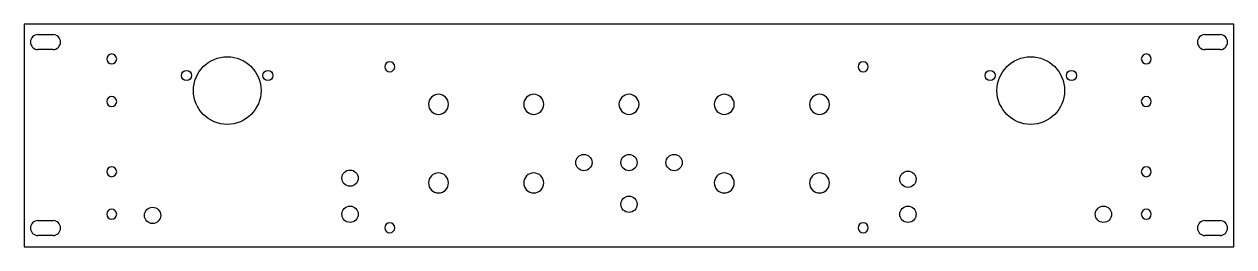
# Model space of a CAD drawing. Header units: millimetres. Extents: x 0 to 483, y 0 to 89.
import ezdxf

# ---------------------------------------------------------------- set-up
doc = ezdxf.new("R2010")
doc.units = ezdxf.units.MM

msp = doc.modelspace()

# ---------------------------------------------------------------- linework, layer by layer
at = {"color": 7, "linetype": 'Continuous', "lineweight": 25}
for p, q in [((0, 88.9), (0, 0)), ((482.6, 88.9), (0, 88.9)), ((482.6, 0), (482.6, 88.9)), ((5.5, 84.75), (11.5, 84.75)), ((471.1, 84.75), (477.1, 84.75)), ((11.5, 78.75), (5.5, 78.75)), ((477.1, 78.75), (471.1, 78.75)), ((5.5, 10.5), (11.5, 10.5)), ((471.1, 10.5), (477.1, 10.5)), ((0, 0), (482.6, 0)), ((11.5, 4.5), (5.5, 4.5)), ((477.1, 4.5), (471.1, 4.5))]:
    msp.add_line(p, q, dxfattribs=at)
for centre, radius in [((81, 62.4), 13.5), ((401.6, 62.4), 13.5), ((64.75, 68.4), 2), ((97.25, 68.4), 2), ((385.35, 68.4), 2), ((417.85, 68.4), 2), ((223.3, 33.65), 3.25), ((241.3, 33.65), 3.25), ((259.3, 33.65), 3.25), ((130, 27.42), 3.25), ((352.6, 27), 3.25), ((241.3, 17), 3.25), ((51.22, 12.56), 3.25), ((130, 13), 3.25), ((352.6, 13), 3.25), ((430.6, 13), 3.25)]:
    msp.add_circle(centre, radius, dxfattribs=at)
for centre, radius, start, end in [((5.5, 81.75), 3, 90, 270), ((11.5, 81.75), 3, 270, 90), ((471.1, 81.75), 3, 90, 270), ((477.1, 81.75), 3, 270, 90), ((34.91, 75), 2, 0, 180), ((34.91, 75), 2, 180, 0), ((145.85, 71.9), 2, 0, 180), ((334.74, 71.9), 2, 0, 180), ((447.69, 75), 2, 0, 180), ((447.69, 75), 2, 180, 0), ((145.85, 71.9), 2, 180, 0), ((334.74, 71.9), 2, 180, 0), ((34.91, 58), 2, 0, 180), ((34.91, 58), 2, 180, 0), ((165.3, 56.9), 4, 0, 180), ((203.3, 56.9), 4, 0, 180), ((241.3, 56.9), 4, 0, 180), ((279.3, 56.9), 4, 0, 180), ((317.3, 56.9), 4, 0, 180), ((447.69, 58), 2, 0, 180), ((447.69, 58), 2, 180, 0), ((165.3, 56.9), 4, 180, 0), ((203.3, 56.9), 4, 180, 0), ((241.3, 56.9), 4, 180, 0), ((279.3, 56.9), 4, 180, 0), ((317.3, 56.9), 4, 180, 0), ((34.91, 30), 2, 0, 180), ((34.91, 30), 2, 180, 0), ((165.3, 25.5), 4, 0, 180), ((203.3, 25.5), 4, 0, 180), ((279.3, 25.5), 4, 0, 180), ((317.3, 25.5), 4, 0, 180), ((447.69, 30), 2, 0, 180), ((447.69, 30), 2, 180, 0), ((165.3, 25.5), 4, 180, 0), ((203.3, 25.5), 4, 180, 0), ((279.3, 25.5), 4, 180, 0), ((317.3, 25.5), 4, 180, 0), ((34.91, 13), 2, 0, 180), ((447.69, 13), 2, 0, 180), ((5.5, 7.5), 3, 90, 270), ((11.5, 7.5), 3, 270, 90), ((34.91, 13), 2, 180, 0), ((447.69, 13), 2, 180, 0), ((471.1, 7.5), 3, 90, 270), ((477.1, 7.5), 3, 270, 90), ((145.85, 7.61), 2, 0, 180), ((145.85, 7.61), 2, 180, 0), ((334.74, 7.61), 2, 0, 180), ((334.74, 7.61), 2, 180, 0)]:
    msp.add_arc(centre, radius, start, end, dxfattribs=at)

doc.saveas('drawing.dxf')
